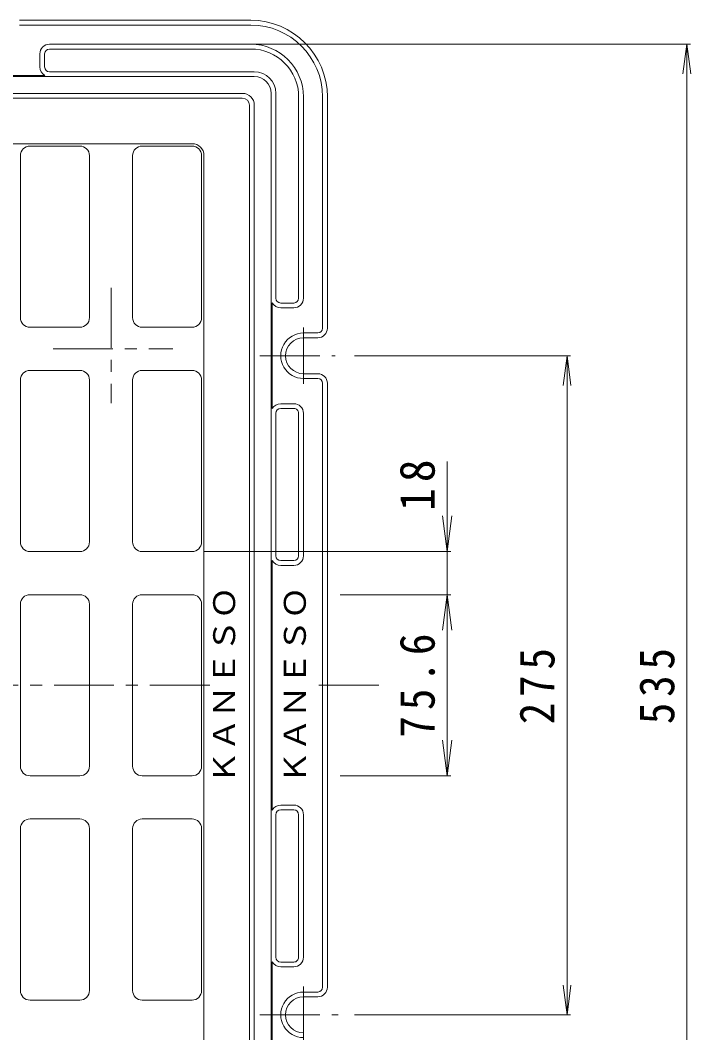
# Model space of a CAD drawing. Units: millimetres, scale not verified. Extents: x -760 to 885, y -678 to 526.
# Drawn here: x -317.3 to -37.4, y 25.2 to 447.7 of the extents above; entities that cross this region are included whole.
import ezdxf
from ezdxf.enums import TextEntityAlignment as Align

# ---------------------------------------------------------------- set-up
doc = ezdxf.new("R2010")
doc.units = ezdxf.units.MM
doc.header["$LTSCALE"] = 5
doc.linetypes.add('CHAIN1', pattern=[8, 5, -1, 1, -1])
for name, color, linetype, lineweight in [('0-0', 3, 'Continuous', 9), ('0-1', 2, 'Continuous', 9), ('0-2', 6, 'Continuous', 5), ('0-4', 7, 'Continuous', 9)]:
    doc.layers.add(name, color=color, linetype=linetype, lineweight=lineweight)
doc.styles.add('ＭＳ ゴシック', font='')
doc.styles.get('ＭＳ ゴシック').set_extended_font_data('MS Gothic')

msp = doc.modelspace()

# ---------------------------------------------------------------- linework, layer by layer
at = {"layer": '0-0'}
for p, q in [((-224.581, 415.203), (-708.581, 415.203)), ((-221.581, 412.203), (-221.581, -71.797)), ((-245.581, 396.203), (-687.581, 396.203)), ((-292.381, 395.203), (-313.181, 395.203)), ((-245.581, 395.203), (-266.381, 395.203)), ((-317.181, 391.203), (-317.181, 323.603)), ((-288.381, 391.203), (-288.381, 323.603)), ((-270.381, 391.203), (-270.381, 323.603)), ((-241.581, 391.203), (-241.581, 323.603)), ((-240.581, 391.203), (-240.581, -50.797)), ((-292.381, 319.603), (-313.181, 319.603)), ((-245.581, 319.603), (-266.381, 319.603)), ((-292.381, 301.603), (-313.181, 301.603)), ((-245.581, 301.603), (-266.381, 301.603)), ((-317.181, 297.603), (-317.181, 230.003)), ((-288.381, 297.603), (-288.381, 230.003)), ((-270.381, 297.603), (-270.381, 230.003)), ((-241.581, 297.603), (-241.581, 230.003)), ((-292.381, 226.003), (-313.181, 226.003)), ((-245.581, 226.003), (-266.381, 226.003)), ((-292.381, 208.003), (-313.181, 208.003)), ((-245.581, 208.003), (-266.381, 208.003)), ((-317.181, 204.003), (-317.181, 136.403)), ((-288.381, 204.003), (-288.381, 136.403)), ((-270.381, 204.003), (-270.381, 136.403)), ((-241.581, 204.003), (-241.581, 136.403)), ((-292.381, 132.403), (-313.181, 132.403)), ((-245.581, 132.403), (-266.381, 132.403)), ((-292.381, 114.403), (-313.181, 114.403)), ((-245.581, 114.403), (-266.381, 114.403)), ((-317.181, 42.803), (-317.181, 110.403)), ((-288.381, 42.803), (-288.381, 110.403)), ((-270.381, 42.803), (-270.381, 110.403)), ((-241.581, 42.803), (-241.581, 110.403)), ((-292.381, 38.803), (-313.181, 38.803)), ((-245.581, 38.803), (-266.381, 38.803))]:
    msp.add_line(p, q, dxfattribs=at)
for centre, radius, start, end in [((-224.581, 412.203), 3, 0, 90), ((-313.181, 391.203), 4, 90, 180), ((-292.381, 391.203), 4, 0, 90), ((-266.381, 391.203), 4, 90, 180), ((-245.581, 391.203), 5, 0, 90), ((-245.581, 391.203), 4, 0, 90), ((-313.181, 323.603), 4, 180, 270), ((-292.381, 323.603), 4, 270, 0), ((-266.381, 323.603), 4, 180, 270), ((-245.581, 323.603), 4, 270, 0), ((-313.181, 297.603), 4, 90, 180), ((-292.381, 297.603), 4, 0, 90), ((-266.381, 297.603), 4, 90, 180), ((-245.581, 297.603), 4, 0, 90), ((-313.181, 230.003), 4, 180, 270), ((-292.381, 230.003), 4, 270, 0), ((-266.381, 230.003), 4, 180, 270), ((-245.581, 230.003), 4, 270, 0), ((-313.181, 204.003), 4, 90, 180), ((-292.381, 204.003), 4, 0, 90), ((-266.381, 204.003), 4, 90, 180), ((-245.581, 204.003), 4, 0, 90), ((-313.181, 136.403), 4, 180, 270), ((-292.381, 136.403), 4, 270, 0), ((-266.381, 136.403), 4, 180, 270), ((-245.581, 136.403), 4, 270, 0), ((-313.181, 110.403), 4, 90, 180), ((-292.381, 110.403), 4, 0, 90), ((-266.381, 110.403), 4, 90, 180), ((-245.581, 110.403), 4, 0, 90), ((-313.181, 42.803), 4, 180, 270), ((-292.381, 42.803), 4, 270, 0), ((-266.381, 42.803), 4, 180, 270), ((-245.581, 42.803), 4, 270, 0)]:
    msp.add_arc(centre, radius, start, end, dxfattribs=at)
at = {"layer": '0-1'}
for p, q in [((-317.581, 447.703), (-221.081, 447.703)), ((-317.581, 445.703), (-221.081, 445.703)), ((-305.081, 437.703), (-221.081, 437.703)), ((-221.081, 435.703), (-305.081, 435.703)), ((-309.081, 433.702), (-309.081, 428.203)), ((-307.081, 428.203), (-307.081, 433.703)), ((-713.581, 424.203), (-219.581, 424.203)), ((-307.018, 424.703), (-351.145, 424.703)), ((-305.081, 426.203), (-219.581, 426.203)), ((-224.581, 417.203), (-708.581, 417.203)), ((-212.581, -76.797), (-212.581, 417.203)), ((-210.581, 417.203), (-210.581, 331.703)), ((-201.081, 415.703), (-201.081, 331.703)), ((-199.081, 415.703), (-199.081, 331.703)), ((-191.081, 415.703), (-191.081, 319.203)), ((-189.081, 415.703), (-189.081, 319.203)), ((-219.581, -71.797), (-219.581, 412.203)), ((-212.081, 329.766), (-212.081, 285.639)), ((-208.581, 329.703), (-203.081, 329.703)), ((-203.081, 327.703), (-208.581, 327.703)), ((-200.081, 317.203), (-200.081, 317.19)), ((-199.081, 317.203), (-199.081, 317.19)), ((-193.081, 317.203), (-199.081, 317.203)), ((-199.081, 315.203), (-193.081, 315.203)), ((-199.081, 300.203), (-193.081, 300.203)), ((-193.081, 298.203), (-199.081, 298.203)), ((-191.081, 44.203), (-191.081, 296.203)), ((-189.081, 44.203), (-189.081, 296.203)), ((-203.081, 287.703), (-208.581, 287.703)), ((-210.581, 224.203), (-210.581, 283.703)), ((-208.581, 285.703), (-203.081, 285.703)), ((-201.081, 224.203), (-201.081, 283.703)), ((-199.081, 283.703), (-199.081, 224.203)), ((-212.081, 118.139), (-212.081, 222.266)), ((-208.581, 222.203), (-203.081, 222.203)), ((-203.081, 220.203), (-208.581, 220.203)), ((-203.081, 120.203), (-208.581, 120.203)), ((-210.581, 116.203), (-210.581, 56.703)), ((-208.581, 118.203), (-203.081, 118.203)), ((-201.081, 116.203), (-201.081, 56.703)), ((-199.081, 56.703), (-199.081, 116.203)), ((-212.081, 10.639), (-212.081, 54.766)), ((-208.581, 54.703), (-203.081, 54.703)), ((-203.081, 52.703), (-208.581, 52.703)), ((-193.081, 42.203), (-199.081, 42.203)), ((-199.081, 40.203), (-193.081, 40.203))]:
    msp.add_line(p, q, dxfattribs=at)
at = {"layer": '0-1', "linetype": 'CHAIN1'}
for p, q in [((-199.081, 295.95), (-199.081, 319.445)), ((-217.231, 307.703), (-185.821, 307.703)), ((-238.161, 170.203), (-687.652, 170.203)), ((-167.684, 170.203), (-194.208, 170.203)), ((-199.081, 44.456), (-199.081, 20.961)), ((-217.231, 32.703), (-184.568, 32.703))]:
    msp.add_line(p, q, dxfattribs=at)
at = {"layer": '0-1'}
for centre, radius, start, end in [((-221.081, 415.703), 32, 0, 90), ((-221.081, 415.703), 30, 0, 90), ((-305.081, 433.703), 4, 90, 180), ((-305.081, 433.703), 2, 90, 180), ((-221.081, 415.703), 22, 0, 90), ((-221.081, 415.703), 20, 0, 90), ((-305.081, 428.203), 4, 180, 241.04478), ((-305.081, 428.203), 2, 180, 270), ((-219.581, 417.203), 9, 0, 90), ((-219.581, 417.203), 7, 0, 90), ((-224.581, 412.203), 5, 0, 90), ((-208.581, 331.703), 4, 208.95522, 270), ((-208.581, 331.703), 2, 180, 270), ((-203.081, 331.703), 4, 270, 0), ((-203.081, 331.703), 2, 270, 0), ((-199.081, 307.703), 9.5, 89.99989, 269.99989), ((-193.081, 319.203), 2, 270, 0), ((-193.081, 319.203), 4, 270, 0), ((-199.081, 307.703), 7.5, 90.00014, 269.99994), ((-193.081, 296.203), 4, 0, 90), ((-193.081, 296.203), 2, 0, 90), ((-208.581, 283.703), 4, 90, 151.04478), ((-203.081, 283.703), 4, 0, 90), ((-208.581, 283.703), 2, 90, 180), ((-203.081, 283.703), 2, 0, 90.00024), ((-208.581, 224.203), 2, 180, 270), ((-203.081, 224.203), 2, 270, 0), ((-203.081, 224.203), 4, 270, 0), ((-208.581, 224.203), 4, 208.95522, 270), ((-208.581, 116.203), 4, 90, 151.04478), ((-203.081, 116.203), 4, 0, 90), ((-208.581, 116.203), 2, 90, 180), ((-203.081, 116.203), 2, 0, 90), ((-208.581, 56.703), 2, 180, 270), ((-203.081, 56.703), 2, 269.99976, 0), ((-203.081, 56.703), 4, 270, 0), ((-208.581, 56.703), 4, 208.95522, 270), ((-193.081, 44.203), 2, 270, 0), ((-193.081, 44.203), 4, 270, 0), ((-199.081, 32.703), 9.5, 90.00011, 270.00011), ((-199.081, 32.703), 7.5, 90.00006, 269.99986)]:
    msp.add_arc(centre, radius, start, end, dxfattribs=at)
at = {"layer": '0-2', "linetype": 'CHAIN1'}
for p, q in [((-279.381, 336.003), (-279.381, 287.923)), ((-303.568, 310.603), (-253.525, 310.603))]:
    msp.add_line(p, q, dxfattribs=at)
at = {"layer": '0-4'}
for p, q in [((-304.839, 437.703), (-37.581, 437.703)), ((-39.081, 437.703), (-40.713, 425.31)), ((-39.081, -97.297), (-39.081, 437.703)), ((-39.081, 437.703), (-37.449, 425.31)), ((-177.822, 307.703), (-87.581, 307.703)), ((-89.081, 307.703), (-90.713, 295.309)), ((-89.081, 32.703), (-89.081, 307.703)), ((-89.081, 307.703), (-87.449, 295.309)), ((-139.081, 132.403), (-139.081, 263.639)), ((-139.081, 226.003), (-141.039, 240.874)), ((-139.081, 226.003), (-137.123, 240.874)), ((-240.581, 226.003), (-137.581, 226.003)), ((-183.715, 208.003), (-137.581, 208.003)), ((-139.081, 208.003), (-141.039, 193.131)), ((-139.081, 208.003), (-137.123, 193.131)), ((-139.081, 132.403), (-141.039, 147.274)), ((-139.081, 132.403), (-137.123, 147.274)), ((-183.715, 132.403), (-137.581, 132.403)), ((-89.081, 32.703), (-90.713, 45.096)), ((-89.081, 32.703), (-87.449, 45.096)), ((-177.822, 32.703), (-87.581, 32.703))]:
    msp.add_line(p, q, dxfattribs=at)

# ---------------------------------------------------------------- texts
at = {"layer": '0-0', "color": 6, "style": 'ＭＳ ゴシック', "width": 1.1}
msp.add_text('ＫＡＮＥＳＯ', height=9.164, rotation=90, dxfattribs=at).set_placement((-224.831, 128.953), align=Align.BOTTOM_LEFT)
at = {"layer": '0-1', "color": 6, "style": 'ＭＳ ゴシック', "width": 1.1}
msp.add_text('ＫＡＮＥＳＯ', height=9.164, rotation=90, dxfattribs=at).set_placement((-195.331, 128.953), align=Align.BOTTOM_LEFT)
at = {"layer": '0-4', "color": 2, "char_height": 14.66, "attachment_point": 7, "rotation": 90, "style": 'ＭＳ ゴシック'}
for s, insert in [('\\T1.27;\\W0.95;18', (-144.081, 242.917)), ('\\T1.28;\\W0.9;75.6', (-144.081, 148.328)), ('\\T1.27;\\W0.9;275', (-94.081, 153.953)), ('\\T1.27;\\W0.9;535', (-44.081, 153.953))]:
    msp.add_mtext(s, dxfattribs=dict(at, insert=insert))

doc.saveas('drawing.dxf')
